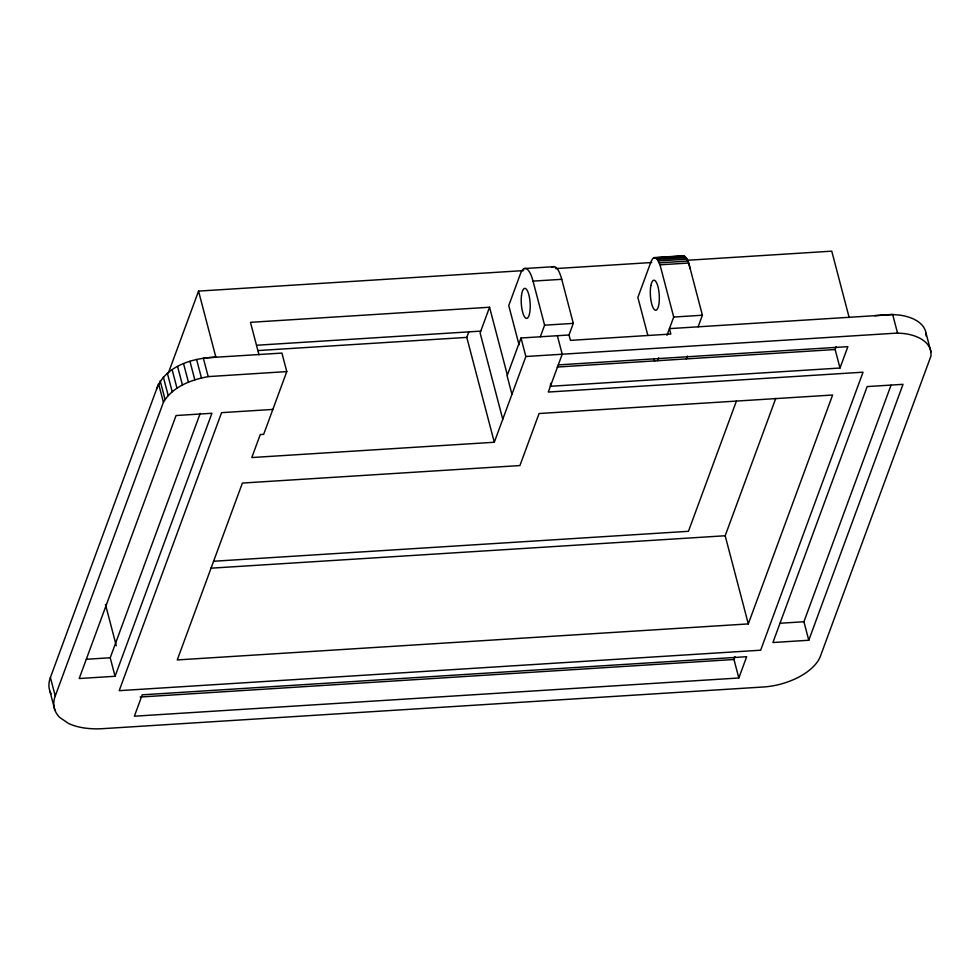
<?xml version="1.0" encoding="UTF-8"?>
<svg xmlns="http://www.w3.org/2000/svg" width="980" height="980" viewBox="0 0 980 980"><rect width="100%" height="100%" fill="white"/><g stroke="black" fill="none" stroke-linecap="round" stroke-linejoin="round"><path stroke-width="1.47" d="M550.625 383.339L550.405 386.291L839.995 368.027L847.872 346.638L558.282 364.903M156.739 388.741C165.4 365.601 193.82 357.639 216.482 357.198L281.921 353.082L286.785 371.591L263.669 434.336L260.264 434.557L251.799 457.55L494.3 442.25L525.868 356.512L521.017 338.002L569.025 334.976L573.288 323.376L561.736 279.312A29.547 8.697 86.4 0 0 552.034 267.295M51.107 693.926A64.153 33.994 -14.7 0 1 50.397 677.511L158.564 383.768L163.427 402.278L55.248 696.02A64.153 33.994 -14.7 0 0 59.707 717.433L68.526 723.448A64.153 33.994 -14.7 0 0 102.998 728.642L763.334 686.992A49.098 26.019 -14.7 0 0 820.456 656.11L931 355.924L930.939 351.857L926.088 333.347A54.941 29.118 -14.7 0 0 899.334 315.07L891.567 314.47L874.773 315.683M168.462 372.768L198.536 291.109L523.541 270.603M115.064 676.274L211.925 413.266L176.057 415.532L79.209 678.528L115.064 676.274L110.213 657.764L200.226 413.34M494.3 442.25L466.786 337.39L468.808 331.877M258.977 354.772L250.464 322.322L489.559 307.242L480.102 332.894L502.765 419.256M521.017 338.002L507.089 375.83L511.94 394.34M540.335 336.777L544.598 325.188L533.034 281.113A29.547 8.697 86.4 0 0 520.49 273.69L508.755 305.564L519.045 344.801M657.629 360.714L658.683 357.859M666.976 335.319L673.713 317.042L660.018 264.833L657.421 259.43L654.456 257.593L652.594 258.745L651.026 261.685L637.87 297.418L647.78 335.209M686.319 358.901L687.372 356.059M698.128 326.83L702.403 315.229L690.226 268.814C688.72 264.563 688.426 257.201 683.146 255.792L654.456 257.593M736.433 401.016L688.45 531.307L213.554 561.258M748.304 623.917L832.608 395.014L539.086 413.523L519.915 465.561L242.391 483.067L177.257 659.932L748.304 623.917L725.176 535.754L775.756 398.407M839.995 368.027L835.132 349.517L836.185 346.675M738.834 677.989L746.674 656.71L142.235 694.832L134.37 716.208L738.834 677.989L733.971 659.491L735.024 656.649M808.782 640.259L903.021 384.332L867.165 386.586L772.914 642.525L808.782 640.259L803.918 621.749L891.041 385.177M163.427 402.278C172.554 386.659 191.235 379.75 208.189 376.614L286.785 371.591M682.19 256.123L683.146 255.792M653.501 257.936L684.126 255.927M656.441 258.353L685.13 256.539M657.421 259.43L686.11 257.618M524.435 268.532L554.264 266.658M658.376 260.937L687.078 259.124M555.574 268.581L651.7 262.518M686.796 260.312L831.751 251.162L849.17 317.545M659.295 262.861L687.985 261.048M660.018 264.833L688.707 263.02M533.034 281.113L561.736 279.312M544.598 325.188L573.288 323.376M673.713 317.042L702.403 315.229M256.907 345.23L480.764 331.118M257.838 350.571L466.786 337.39M204.955 357.933L216.482 357.198M525.868 356.512L897.533 333.065L904.185 333.568A54.941 29.118 -14.7 0 1 930.939 351.857M557.216 367.047L835.132 349.517M272.844 409.42L221.578 412.654L119.193 690.667L760.652 650.206L863.037 372.192L548.286 392.049L562.214 354.209L557.363 335.711M210.627 568.204L725.176 535.754M86.301 659.27L110.213 657.764M780.007 623.255L803.918 621.749M140.201 697.025L733.971 659.491M688.817 263.338L690.226 268.814M897.533 333.065L892.682 314.555L669.438 328.631L670.859 334.045L570.446 340.379L569.025 334.976M653.88 358.46L654.64 361.363M489.559 307.242L507.358 375.095M198.536 291.109L215.943 357.48M203.326 358.116L208.189 376.614M196.588 359.452L201.451 377.949M189.961 361.326L194.812 379.824M183.579 363.702L188.43 382.2M177.588 366.532L182.452 385.03M172.149 369.742L177 388.239M167.36 373.257L172.211 391.755M163.342 377.006L168.193 395.504M160.181 380.889L165.044 399.399M105.46 604.464L116.289 645.759M50.397 677.511L55.248 696.02M49.907 691.182L54.758 709.692M926.088 333.347L926.125 336.067M521.483 295.605A15.043 4.422 86.4 0 0 526.481 318.39A15.043 4.422 86.4 0 0 529.188 296.156A15.043 4.422 86.4 0 0 521.483 295.605M650.879 285.535A15.043 4.422 86.4 0 0 654.885 310.011A15.043 4.422 86.4 0 0 658.707 290.178A15.043 4.422 86.4 0 0 650.879 285.535"/></g></svg>
